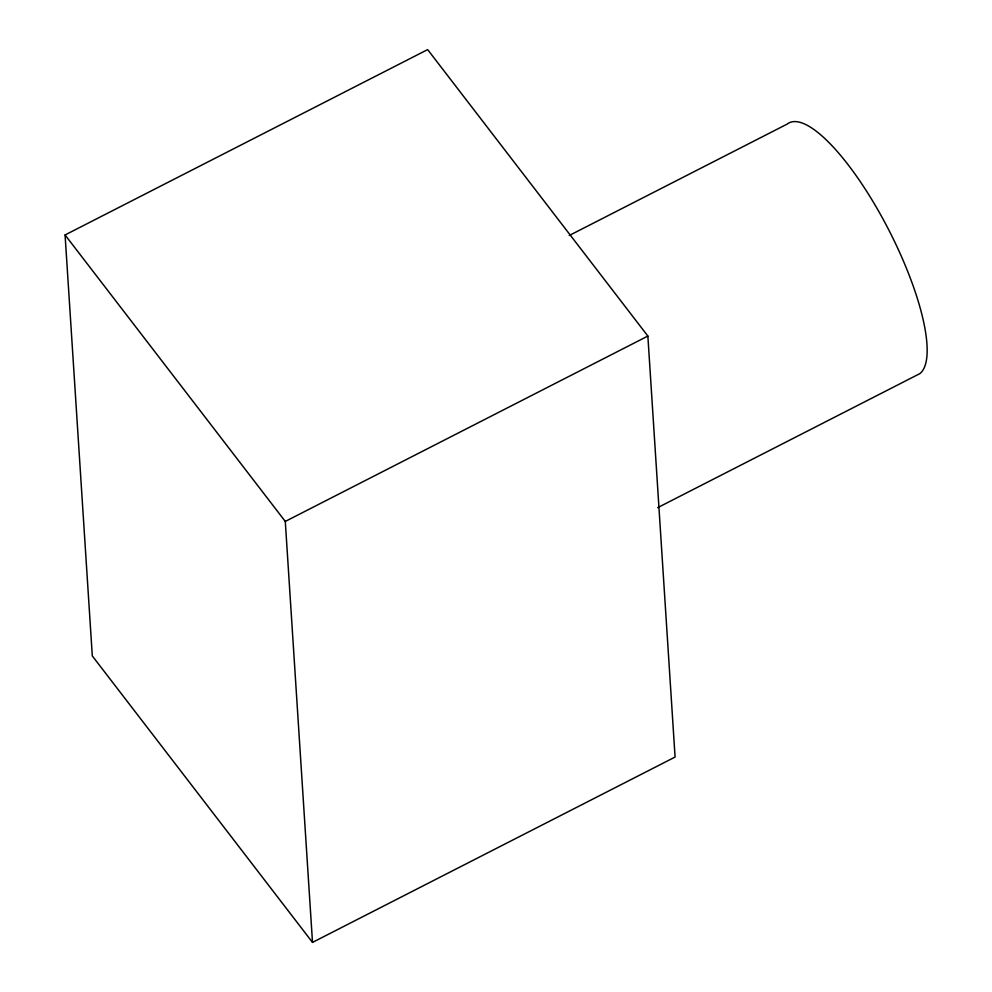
<?xml version="1.0" encoding="UTF-8"?>
<svg xmlns="http://www.w3.org/2000/svg" width="992" height="992" viewBox="0 0 992 992"><rect width="100%" height="100%" fill="white"/><g stroke="black" fill="none" stroke-linecap="round" stroke-linejoin="round"><path stroke-width="1.49" d="M65.075 234.955L427.651 49.6L647.863 336.065L675.081 757.045L312.505 942.4L92.306 655.935L65.075 234.955L285.287 521.432L312.505 942.4M569.234 235.501L787.226 124.062A141.509 40.002 62.9 0 1 885.509 223.684A141.509 40.002 62.9 0 1 919.807 373.649L657.671 507.656M285.287 521.432L647.863 336.065"/></g></svg>
